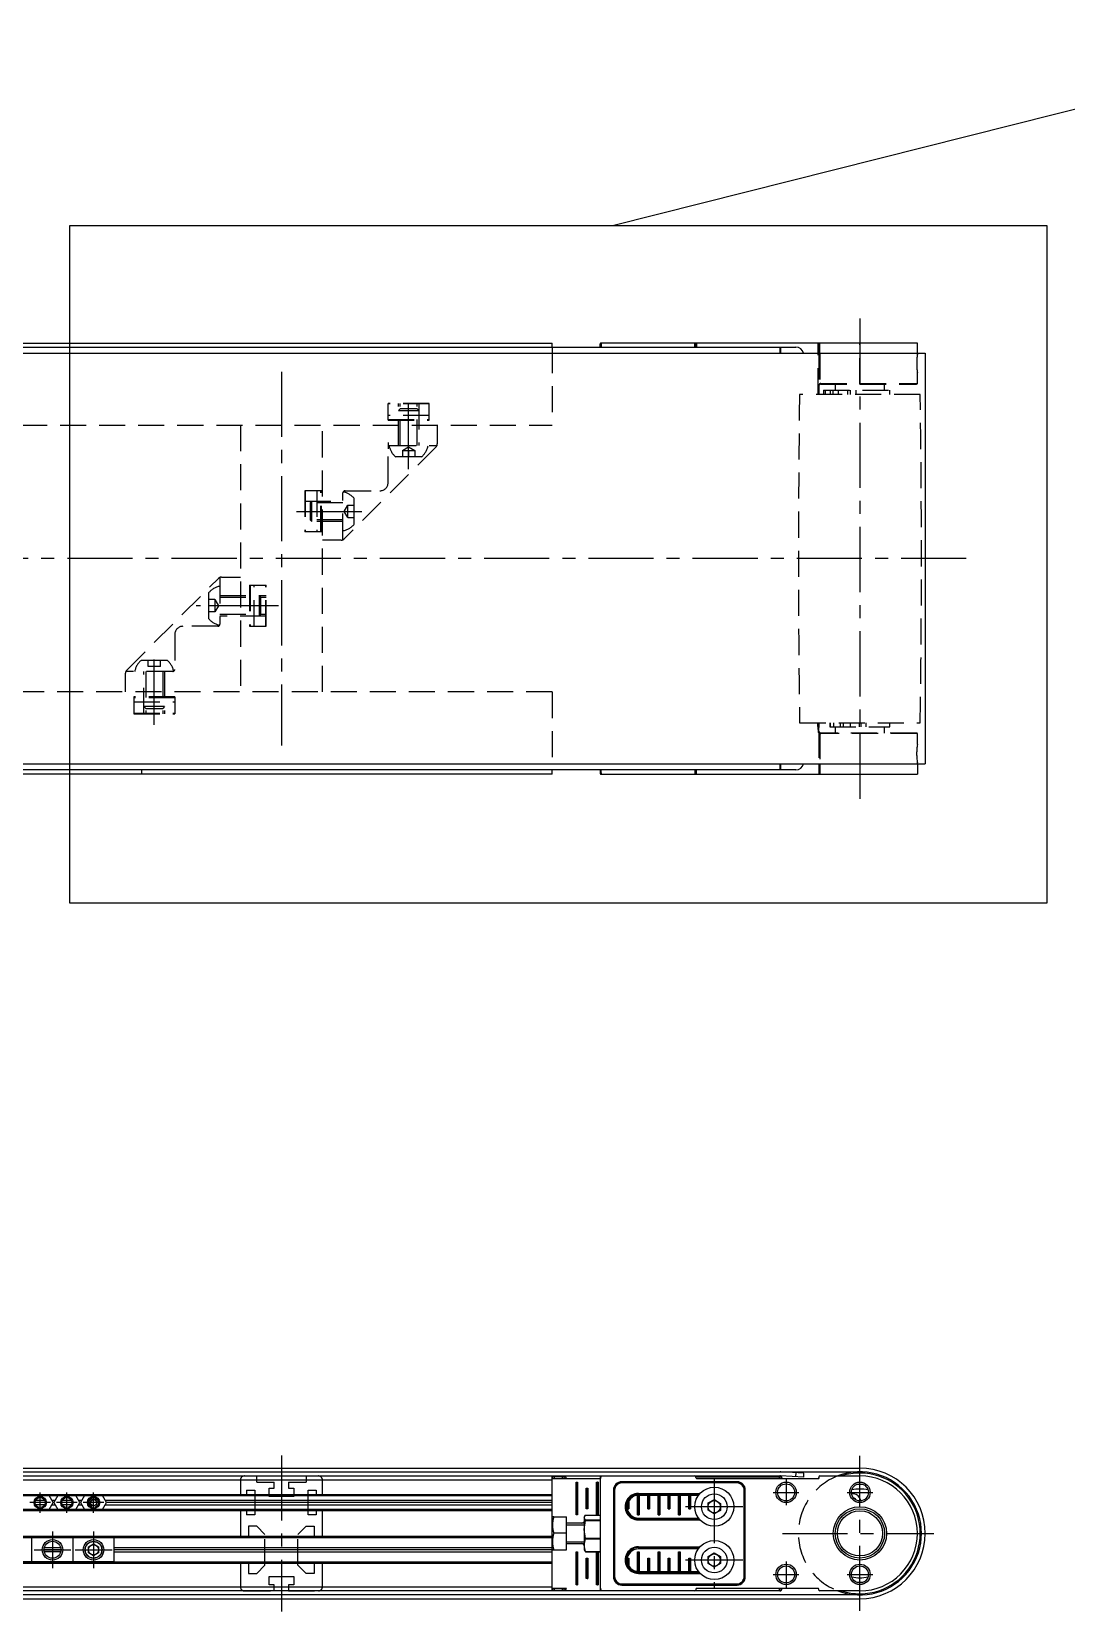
# Model space of a CAD drawing. Extents: x 0 to 1842, y -8 to 906.
# Drawn here: x 1109.3 to 1361.5, y 103 to 487.8 of the extents above; entities that cross this region are included whole.
import ezdxf

# ---------------------------------------------------------------- set-up
doc = ezdxf.new("R2010")
doc.units = 0
doc.header["$LTSCALE"] = 0.5
doc.linetypes.add('CENTER', pattern=[50.8, 31.75, -6.35, 6.35, -6.35])
doc.linetypes.add('DASHED', pattern=[19.05, 12.7, -6.35])
for name, color, linetype in [('MSM_CENTER', 1, 'CENTER'), ('MSM_CONTINUOUS', 7, 'CONTINUOUS'), ('MSM_DASHED', 4, 'DASHED'), ('MSM_NARROW', 5, 'CONTINUOUS')]:
    doc.layers.add(name, color=color, linetype=linetype)

msp = doc.modelspace()

# ---------------------------------------------------------------- linework, layer by layer
at = {"layer": 'MSM_CENTER'}
for p, q in [((1311.17, 417.96), (1311.17, 300.96)), ((1170.17, 404.96), (1170.17, 313.96)), ((1201.17, 381.21), (1201.17, 398.26)), ((1173.87, 370.96), (1190.92, 370.96)), ((1337.07, 359.46), (285.27, 359.46)), ((1169.48, 347.96), (1149.42, 347.96)), ((1139.17, 318.96), (1139.17, 337.71)), ((1170.17, 141), (1170.17, 103)), ((1311.17, 103.1), (1311.17, 140.9)), ((1275.67, 135.5), (1275.67, 108.5)), ((1293.17, 135.15), (1293.17, 128.85)), ((1111.38, 127), (1111.38, 132)), ((1117.88, 127), (1117.88, 132)), ((1124.38, 127), (1124.38, 132)), ((1290.02, 132), (1296.32, 132)), ((1308.02, 132), (1314.32, 132)), ((1113.88, 129.5), (1108.88, 129.5)), ((1120.38, 129.5), (1115.38, 129.5)), ((1126.88, 129.5), (1121.88, 129.5)), ((1282.67, 128.5), (1268.67, 128.5)), ((1114.38, 122.5), (1114.38, 113.5)), ((1124.38, 122.5), (1124.38, 113.5)), ((1292.27, 122), (1329.17, 122)), ((1109.88, 118), (1118.88, 118)), ((1119.88, 118), (1128.88, 118)), ((1282.67, 115.5), (1268.67, 115.5)), ((1290.02, 112), (1296.32, 112)), ((1293.17, 115.15), (1293.17, 108.85)), ((1308.02, 112), (1314.32, 112))]:
    msp.add_line(p, q, dxfattribs=at)
at = {"layer": 'MSM_CONTINUOUS'}
for p, q in [((297.27, 411.96), (1236.17, 411.96)), ((1236.17, 410.96), (1236.17, 411.96)), ((1270.97, 411.96), (1247.93, 411.96)), ((1325.17, 411.96), (1270.97, 411.96)), ((1270.97, 410.96), (1270.97, 411.96)), ((1271.17, 410.96), (1271.17, 411.96)), ((1271.37, 411.96), (1271.37, 410.96)), ((1300.97, 409.46), (1300.97, 411.96)), ((1301.17, 409.46), (1301.17, 411.96)), ((1301.37, 409.46), (1301.37, 411.96)), ((1325.17, 409.46), (1325.17, 411.96)), ((295.27, 409.46), (1327.07, 409.46)), ((326.47, 410.96), (1295.52, 410.96)), ((1247.84, 410.96), (1247.83, 411.65)), ((1248.07, 411.65), (1247.83, 411.65)), ((1248.07, 411.65), (1248.07, 410.96)), ((1291.75, 409.46), (1291.75, 410.96)), ((1291.86, 409.46), (1291.86, 410.96)), ((1327.07, 409.46), (1327.07, 309.46)), ((295.27, 309.46), (1327.07, 309.46)), ((1295.52, 307.96), (326.47, 307.96)), ((1136.17, 306.96), (1136.17, 307.96)), ((1236.17, 306.96), (1236.17, 307.96)), ((1247.84, 307.96), (1247.83, 307.27)), ((1248.07, 307.27), (1248.07, 307.96)), ((1270.97, 307.96), (1270.97, 306.96)), ((1271.17, 306.96), (1271.17, 307.96)), ((1271.37, 306.96), (1271.37, 307.96)), ((1291.75, 307.96), (1291.75, 309.46)), ((1291.86, 307.96), (1291.86, 309.46)), ((1301.17, 309.46), (1301.17, 306.96)), ((1301.37, 309.46), (1301.37, 306.96)), ((1325.17, 309.46), (1325.17, 306.96)), ((1236.17, 306.96), (335.17, 306.96)), ((1247.83, 307.27), (1248.07, 307.27)), ((1247.93, 306.96), (1325.17, 306.96)), ((311.17, 137.9), (1311.17, 137.9)), ((311.17, 137), (1311.17, 137)), ((334.81, 136), (1248.07, 136)), ((1236.17, 135), (335.17, 135)), ((1236.17, 108), (1236.17, 136)), ((1236.18, 135.4), (1236.17, 135.41)), ((1236.18, 135.4), (1247.83, 135.4)), ((1236.67, 135.91), (1236.68, 135.9)), ((1236.68, 135.9), (1238.66, 135.9)), ((1236.68, 135.9), (1236.68, 135.4)), ((1238.66, 135.9), (1238.68, 135.92)), ((1238.66, 135.4), (1238.66, 135.9)), ((1239.16, 135.41), (1239.66, 135.42)), ((1239.16, 135.4), (1239.16, 135.41)), ((1239.16, 135.4), (1239.16, 135.4)), ((1239.16, 135.4), (1239.16, 135.4)), ((1239.66, 135.42), (1239.66, 135.4)), ((1247.83, 135.34), (1247.83, 108.66)), ((1247.93, 108.66), (1247.93, 135.34)), ((1248.21, 136), (1291.75, 136)), ((1271.13, 135.92), (1291.59, 135.92)), ((1271.17, 135.6), (1271.17, 135.8)), ((1292.09, 135.42), (1271.28, 135.42)), ((1271.37, 135.4), (1301.17, 135.4)), ((1291.59, 135.92), (1291.67, 136)), ((1291.59, 135.4), (1291.59, 135.92)), ((1297.46, 135.7), (1291.81, 136)), ((1297.51, 136.7), (1291.86, 137)), ((1292.17, 135.5), (1292.09, 135.42)), ((1292.17, 135.5), (1292.09, 135.42)), ((1292.09, 135.42), (1292.09, 135.4)), ((1292.17, 135.5), (1292.17, 135.4)), ((1295.52, 136.81), (1295.46, 135.81)), ((1297.46, 135.7), (1297.51, 136.7)), ((1301.06, 135.42), (1301.11, 135.4)), ((1301.17, 135.8), (1301.17, 135.4)), ((1301.37, 136), (1311.17, 136)), ((335.17, 131.5), (1236.17, 131.5)), ((335.17, 131.2), (1236.17, 131.2)), ((1114.55, 129.5), (1113.57, 131.2)), ((1115.68, 131.2), (1114.7, 129.5)), ((1121.05, 129.5), (1120.07, 131.2)), ((1122.18, 131.2), (1121.2, 129.5)), ((1127.55, 129.5), (1126.57, 131.2)), ((1241.97, 126.5), (1241.97, 134.5)), ((1241.97, 134.5), (1242.37, 134.5)), ((1242.17, 134.5), (1242.17, 126.5)), ((1242.37, 134.5), (1242.37, 126.5)), ((1244.47, 133), (1244.87, 133)), ((1244.47, 128), (1244.47, 133)), ((1244.67, 133), (1244.67, 128)), ((1244.87, 133), (1244.87, 128)), ((1246.97, 134.5), (1247.37, 134.5)), ((1246.97, 126.5), (1246.97, 134.5)), ((1246.97, 134.5), (1247.17, 134.5)), ((1247.37, 134.5), (1247.17, 134.5)), ((1247.17, 134.5), (1247.17, 126.5)), ((1247.37, 134.5), (1247.37, 126.5)), ((1251.1, 132.57), (1251.17, 132.5)), ((1251.1, 132.57), (1251.1, 111.43)), ((1251.17, 132.5), (1251.37, 132.5)), ((1251.17, 132.5), (1251.17, 111.5)), ((1251.37, 132.5), (1251.37, 111.5)), ((1281.24, 134.57), (1253.1, 134.57)), ((1253.1, 134.57), (1253.17, 134.5)), ((1281.17, 134.5), (1253.17, 134.5)), ((1253.17, 134.5), (1253.17, 134.3)), ((1281.17, 134.3), (1253.17, 134.3)), ((1256.97, 126.5), (1256.97, 131.25)), ((1257.17, 131.73), (1257.17, 131.25)), ((1257.17, 131.73), (1272.18, 131.73)), ((1257.17, 131.53), (1272.01, 131.53)), ((1257.17, 131.25), (1257.17, 126.5)), ((1271.8, 131.25), (1257.17, 131.25)), ((1257.37, 131.25), (1257.37, 126.5)), ((1259.47, 128), (1259.47, 131.25)), ((1259.67, 131.25), (1259.67, 128)), ((1259.87, 131.25), (1259.87, 128)), ((1261.97, 126.5), (1261.97, 131.25)), ((1262.17, 131.25), (1262.17, 126.5)), ((1262.37, 131.25), (1262.37, 126.5)), ((1264.47, 128), (1264.47, 131.25)), ((1264.67, 131.25), (1264.67, 128)), ((1264.87, 131.25), (1264.87, 128)), ((1266.97, 126.5), (1266.97, 131.25)), ((1267.17, 131.25), (1267.17, 126.5)), ((1267.37, 131.25), (1267.37, 126.5)), ((1269.47, 128), (1269.47, 131.25)), ((1269.67, 131.25), (1269.67, 128)), ((1269.87, 131.25), (1269.87, 128)), ((1281.24, 134.57), (1281.17, 134.5)), ((1281.17, 134.5), (1281.17, 134.3)), ((1282.97, 111.5), (1282.97, 132.5)), ((1282.97, 132.5), (1283.17, 132.5)), ((1283.24, 132.57), (1283.17, 132.5)), ((1283.17, 111.5), (1283.17, 132.5)), ((1283.24, 111.43), (1283.24, 132.57)), ((1310.54, 133.97), (1311.17, 133.97)), ((1311.17, 133.97), (1311.8, 133.97)), ((1236.17, 127.8), (335.17, 127.8)), ((1236.17, 127.5), (335.17, 127.5)), ((1112.61, 129.5), (1110.15, 129.5)), ((1112.49, 130.02), (1110.26, 130.02)), ((1112.49, 128.98), (1110.26, 128.98)), ((1113.57, 127.8), (1114.55, 129.5)), ((1115, 130.02), (1114.25, 130.02)), ((1114.25, 128.98), (1115, 128.98)), ((1114.7, 129.5), (1114.55, 129.5)), ((1114.7, 129.5), (1115.68, 127.8)), ((1119.11, 129.5), (1116.65, 129.5)), ((1118.99, 130.02), (1116.76, 130.02)), ((1118.99, 128.98), (1116.76, 128.98)), ((1120.07, 127.8), (1121.05, 129.5)), ((1121.5, 130.02), (1120.75, 130.02)), ((1120.75, 128.98), (1121.5, 128.98)), ((1121.2, 129.5), (1121.05, 129.5)), ((1121.2, 129.5), (1122.18, 127.8)), ((1123.51, 129.47), (1123.91, 130.23)), ((1123.97, 128.73), (1123.51, 129.47)), ((1123.91, 130.23), (1124.78, 130.27)), ((1124.84, 128.77), (1123.97, 128.73)), ((1124.78, 130.27), (1125.24, 129.53)), ((1125.24, 129.53), (1124.84, 128.77)), ((1126.57, 127.8), (1127.55, 129.5)), ((1236.17, 130.02), (1127.25, 130.02)), ((1127.25, 128.98), (1236.17, 128.98)), ((1236.17, 129.5), (1127.55, 129.5)), ((1244.87, 128), (1244.47, 128)), ((1254.47, 128), (1254.47, 129.04)), ((1254.87, 128), (1254.47, 128)), ((1254.47, 128), (1254.67, 128)), ((1254.67, 129.65), (1254.67, 128)), ((1254.67, 128), (1254.87, 128)), ((1254.87, 130.01), (1254.87, 128)), ((1259.87, 128), (1259.47, 128)), ((1259.47, 128), (1259.67, 128)), ((1259.67, 128), (1259.87, 128)), ((1264.87, 128), (1264.47, 128)), ((1264.47, 128), (1264.67, 128)), ((1264.67, 128), (1264.87, 128)), ((1269.87, 128), (1269.47, 128)), ((1269.47, 128), (1269.67, 128)), ((1269.67, 128), (1269.87, 128)), ((1274.15, 127.68), (1274.19, 129.41)), ((1275.62, 126.77), (1274.15, 127.68)), ((1274.19, 129.41), (1275.72, 130.23)), ((1277.15, 127.59), (1275.62, 126.77)), ((1275.72, 130.23), (1277.19, 129.32)), ((1277.19, 129.32), (1277.15, 127.59)), ((1310.21, 130.26), (1310.24, 130.15)), ((1311.49, 129.96), (1311.09, 130.72)), ((1236.23, 126), (1236.17, 125.9)), ((1236.58, 126.01), (1236.23, 126)), ((1236.23, 126), (1236.57, 125.99)), ((1236.58, 126.01), (1239.67, 126.01)), ((1239.67, 117.99), (1239.67, 126.01)), ((1243.92, 124.5), (1239.67, 124.5)), ((1242.37, 126.5), (1241.97, 126.5)), ((1243.43, 124.5), (1243.92, 124.78)), ((1244.19, 126.47), (1243.92, 126)), ((1243.92, 125.85), (1244.27, 126.47)), ((1243.92, 126), (1243.92, 118)), ((1244.27, 125.22), (1243.92, 125.85)), ((1243.92, 122.97), (1244.27, 125.17)), ((1244.19, 126.47), (1247.83, 126.47)), ((1244.27, 125.22), (1244.27, 125.17)), ((1247.83, 125.22), (1244.27, 125.22)), ((1244.27, 125.17), (1247.83, 125.17)), ((1247.37, 126.5), (1246.97, 126.5)), ((1246.97, 126.5), (1247.17, 126.5)), ((1247.17, 126.5), (1247.37, 126.5)), ((1257.37, 126.5), (1256.97, 126.5)), ((1256.97, 126.5), (1257.17, 126.5)), ((1257.17, 126.5), (1257.37, 126.5)), ((1257.17, 125.75), (1271.8, 125.75)), ((1257.17, 125.75), (1257.17, 125.27)), ((1257.17, 125.47), (1272.01, 125.47)), ((1257.17, 125.27), (1272.18, 125.27)), ((1262.37, 126.5), (1261.97, 126.5)), ((1261.97, 126.5), (1262.17, 126.5)), ((1262.17, 126.5), (1262.37, 126.5)), ((1267.37, 126.5), (1266.97, 126.5)), ((1266.97, 126.5), (1267.17, 126.5)), ((1267.17, 126.5), (1267.37, 126.5)), ((335.17, 121.3), (1236.17, 121.3)), ((335.17, 121), (1236.17, 121)), ((1129.38, 120.9), (1089.38, 120.9)), ((1109.38, 115), (1109.38, 121)), ((1119.38, 115), (1119.38, 121)), ((1123.13, 118.72), (1124.38, 119.44)), ((1124.38, 119.44), (1125.63, 118.72)), ((1129.38, 115), (1129.38, 121)), ((1239.67, 122.03), (1236.58, 122.03)), ((1239.67, 119.5), (1243.92, 119.5)), ((1243.92, 119.22), (1243.43, 119.5)), ((1244.27, 120.77), (1243.92, 122.97)), ((1243.92, 119.13), (1244.27, 120.7)), ((1247.83, 120.77), (1244.27, 120.77)), ((1244.27, 120.77), (1244.27, 120.7)), ((1244.27, 120.7), (1247.83, 120.7)), ((1116.44, 118), (1112.31, 118)), ((1116.38, 118.52), (1112.38, 118.52)), ((1116.38, 117.48), (1112.38, 117.48)), ((1123.13, 117.28), (1123.13, 118.72)), ((1124.38, 116.56), (1123.13, 117.28)), ((1125.63, 117.28), (1124.38, 116.56)), ((1125.63, 118.72), (1125.63, 117.28)), ((1236.17, 118.52), (1129.38, 118.52)), ((1236.17, 118), (1129.38, 118)), ((1129.38, 117.48), (1236.17, 117.48)), ((1236.17, 118.1), (1236.23, 118)), ((1236.23, 118), (1236.58, 118.01)), ((1236.58, 117.99), (1236.23, 118)), ((1236.58, 118.01), (1239.67, 118.01)), ((1236.58, 117.99), (1239.67, 117.99)), ((1241.97, 117.5), (1242.37, 117.5)), ((1241.97, 109.5), (1241.97, 117.5)), ((1241.97, 117.5), (1242.17, 117.5)), ((1242.17, 117.5), (1242.17, 109.5)), ((1242.17, 117.5), (1242.37, 117.5)), ((1242.37, 117.5), (1242.37, 109.5)), ((1244.27, 117.55), (1243.92, 119.13)), ((1243.92, 118), (1244.01, 117.84)), ((1243.92, 118), (1244.27, 117.53)), ((1244.09, 117.85), (1244.27, 117.53)), ((1244.27, 117.55), (1244.27, 117.53)), ((1247.83, 117.55), (1244.27, 117.55)), ((1244.27, 117.53), (1247.83, 117.53)), ((1244.47, 116), (1244.87, 116)), ((1244.47, 111), (1244.47, 116)), ((1244.47, 116), (1244.67, 116)), ((1244.67, 116), (1244.87, 116)), ((1244.67, 116), (1244.67, 111)), ((1244.87, 116), (1244.87, 111)), ((1246.97, 109.5), (1246.97, 117.5)), ((1246.97, 117.5), (1247.37, 117.5)), ((1246.97, 117.5), (1247.17, 117.5)), ((1247.17, 117.5), (1247.37, 117.5)), ((1247.17, 117.5), (1247.17, 109.5)), ((1247.37, 117.5), (1247.37, 109.5)), ((1254.47, 116), (1254.87, 116)), ((1254.47, 116), (1254.67, 116)), ((1254.47, 114.96), (1254.47, 116)), ((1254.67, 116), (1254.67, 114.35)), ((1254.67, 116), (1254.87, 116)), ((1254.87, 116), (1254.87, 113.99)), ((1256.97, 112.75), (1256.97, 117.5)), ((1256.97, 117.5), (1257.37, 117.5)), ((1256.97, 117.5), (1257.17, 117.5)), ((1257.17, 118.73), (1257.17, 118.25)), ((1257.17, 118.73), (1272.18, 118.73)), ((1257.17, 118.53), (1272.01, 118.53)), ((1271.8, 118.25), (1257.17, 118.25)), ((1257.17, 117.5), (1257.17, 112.75)), ((1257.17, 117.5), (1257.37, 117.5)), ((1257.37, 117.5), (1257.37, 112.75)), ((1259.47, 116), (1259.87, 116)), ((1259.47, 112.75), (1259.47, 116)), ((1259.47, 116), (1259.67, 116)), ((1259.67, 116), (1259.87, 116)), ((1259.67, 116), (1259.67, 112.75)), ((1259.87, 116), (1259.87, 112.75)), ((1261.97, 117.5), (1262.17, 117.5)), ((1261.97, 117.5), (1262.37, 117.5)), ((1261.97, 112.75), (1261.97, 117.5)), ((1262.17, 117.5), (1262.17, 112.75)), ((1262.17, 117.5), (1262.37, 117.5)), ((1262.37, 117.5), (1262.37, 112.75)), ((1264.47, 112.75), (1264.47, 116)), ((1264.47, 116), (1264.67, 116)), ((1264.47, 116), (1264.87, 116)), ((1264.67, 116), (1264.67, 112.75)), ((1264.67, 116), (1264.87, 116)), ((1264.87, 116), (1264.87, 112.75)), ((1266.97, 112.75), (1266.97, 117.5)), ((1266.97, 117.5), (1267.17, 117.5)), ((1266.97, 117.5), (1267.37, 117.5)), ((1267.17, 117.5), (1267.17, 112.75)), ((1267.17, 117.5), (1267.37, 117.5)), ((1267.37, 117.5), (1267.37, 112.75)), ((1269.47, 116), (1269.87, 116)), ((1269.47, 112.75), (1269.47, 116)), ((1269.47, 116), (1269.67, 116)), ((1269.67, 116), (1269.67, 112.75)), ((1269.67, 116), (1269.87, 116)), ((1269.87, 116), (1269.87, 112.75)), ((1274.17, 116.37), (1275.67, 117.23)), ((1274.17, 114.63), (1274.17, 116.37)), ((1275.67, 117.23), (1277.17, 116.37)), ((1277.17, 116.37), (1277.17, 114.63)), ((1236.17, 115), (335.17, 115)), ((1236.17, 114.7), (335.17, 114.7)), ((1129.38, 115.1), (1089.38, 115.1)), ((1257.17, 112.27), (1257.17, 112.75)), ((1257.17, 112.75), (1271.8, 112.75)), ((1257.17, 112.47), (1272.01, 112.47)), ((1257.17, 112.27), (1272.18, 112.27)), ((1275.67, 113.77), (1274.17, 114.63)), ((1277.17, 114.63), (1275.67, 113.77)), ((1291.67, 108), (332.37, 108)), ((335.17, 109), (1236.17, 109)), ((1236.17, 108.59), (1236.18, 108.6)), ((1239.66, 108.6), (1236.18, 108.6)), ((1236.68, 108.1), (1236.67, 108.09)), ((1236.68, 108.6), (1236.68, 108.1)), ((1238.66, 108.1), (1236.68, 108.1)), ((1238.66, 108.1), (1238.66, 108.6)), ((1238.68, 108.08), (1238.66, 108.1)), ((1239.16, 108.6), (1239.16, 108.6)), ((1239.16, 108.6), (1239.16, 108.6)), ((1239.16, 108.59), (1239.16, 108.6)), ((1239.16, 108.59), (1239.66, 108.58)), ((1239.66, 108.6), (1239.66, 108.58)), ((1242.37, 109.5), (1241.97, 109.5)), ((1242.17, 109.5), (1241.97, 109.5)), ((1242.17, 109.5), (1242.37, 109.5)), ((1244.67, 111), (1244.47, 111)), ((1244.87, 111), (1244.47, 111)), ((1244.67, 111), (1244.87, 111)), ((1247.37, 109.5), (1246.97, 109.5)), ((1247.17, 109.5), (1246.97, 109.5)), ((1247.17, 109.5), (1247.37, 109.5)), ((1247.83, 108.66), (1247.93, 108.66)), ((1251.1, 111.43), (1251.17, 111.5)), ((1251.17, 111.5), (1251.37, 111.5)), ((1253.1, 109.43), (1253.17, 109.5)), ((1253.1, 109.43), (1281.24, 109.43)), ((1253.17, 109.7), (1253.17, 109.5)), ((1253.17, 109.7), (1281.17, 109.7)), ((1253.17, 109.5), (1281.17, 109.5)), ((1271.17, 108.4), (1271.17, 108.2)), ((1300.97, 108.6), (1271.37, 108.6)), ((1281.17, 109.7), (1281.17, 109.5)), ((1281.17, 109.5), (1281.24, 109.43)), ((1282.97, 111.5), (1283.17, 111.5)), ((1283.24, 111.43), (1283.17, 111.5)), ((1291.59, 108.58), (1292.09, 108.58)), ((1291.59, 108.08), (1291.59, 108.58)), ((1291.67, 108), (1291.59, 108.08)), ((1292.09, 108.58), (1292.17, 108.5)), ((1292.17, 108.6), (1292.17, 108.5)), ((1301.17, 108.2), (1301.17, 108.4)), ((1311.17, 108), (1301.37, 108)), ((1310.54, 110.03), (1311.8, 110.03)), ((1311.17, 107), (311.17, 107)), ((311.17, 106.1), (1311.17, 106.1))]:
    msp.add_line(p, q, dxfattribs=at)
for centre, radius in [((1124.38, 129.5), 1.5), ((1275.67, 128.5), 4.75), ((1275.67, 128.5), 3.13), ((1293.17, 132), 2.07), ((1311.17, 132), 2.07), ((1111.38, 129.5), 1.23), ((1117.88, 129.5), 1.23), ((1124.38, 129.5), 1.19), ((1124.38, 129.5), 0.75), ((1275.67, 128.5), 1.5), ((1311.17, 122), 6.5), ((1311.17, 122), 6), ((1311.17, 122), 5.5), ((1114.38, 118), 2.07), ((1124.38, 118), 2.5), ((1124.38, 118), 2.01), ((1275.67, 115.5), 4.75), ((1124.38, 118), 1.25), ((1275.67, 115.5), 3.12), ((1275.67, 115.5), 1.5), ((1293.17, 112), 2.07), ((1311.17, 112), 2.07)]:
    msp.add_circle(centre, radius, dxfattribs=at)
for centre, radius, start, end in [((1248.33, 411.66), 0.5, 143.1175, 181.4553), ((1248.47, 411.66), 0.404, 131.0562, 181.1329), ((1295.51, 408.96), 2, 14.4237, 89.9303), ((1295.51, 309.96), 2, 270.0694, 345.5764), ((1248.33, 307.26), 0.5, 178.9862, 216.8852), ((1248.47, 307.27), 0.404, 178.8636, 228.9467), ((1236.67, 135.41), 0.5, 90.0234, 179.9789), ((1236.68, 135.4), 0.5, 90.0223, 179.9765), ((1238.66, 135.4), 0.5, 0.0235, 89.9777), ((1238.65, 135.41), 0.509, 0.0108, 87.0086), ((1238.74, 134.83), 1.1, 32.8282, 93.2378), ((1248.83, 135.34), 1, 138.9892, 179.9859), ((1248.82, 135.35), 0.895, 133.0624, 180.1301), ((1270.97, 135.8), 0.2, 0, 90), ((1271.37, 135.6), 0.2, 180, 270), ((1291.59, 135.42), 0.5, 0.0201, 89.9811), ((1291.67, 135.5), 0.5, 0.0037, 88.9134), ((1291.75, 135), 2, 87, 90), ((1291.75, 135), 1, 87, 90), ((1300.96, 135.6), 0.205, 280.3588, 359.4522), ((1301.37, 135.8), 0.2, 90, 180), ((1311.17, 122), 15, 248.9605, 111.0394), ((1311.17, 122), 14.7, 252.2472, 107.7528), ((1311.17, 122), 15.9, 270, 90), ((1311.17, 122), 14, 270, 90), ((1253.1, 132.57), 2, 89.9964, 180.0036), ((1253.17, 132.5), 2, 90.0001, 179.9996), ((1253.17, 132.5), 1.8, 89.9956, 180.0042), ((1257.17, 128.5), 3.23, 89.9998, 270.0002), ((1257.17, 128.5), 3.03, 90, 270), ((1257.17, 128.5), 2.75, 90, 270), ((1281.17, 132.5), 2, 0.0006, 89.9997), ((1281.17, 132.5), 1.8, 359.9958, 90.0044), ((1281.24, 132.57), 2, 359.9968, 90.0034), ((1309.58, 129.94), 1.7, 27.435, 104.9479), ((1311.17, 122), 10.8, 79.4774, 100.5226), ((1311.17, 63.25), 70.66, 89.362, 90.638), ((1309.54, 129.91), 0.75, 27.435, 85.8742), ((1241.98, 124.02), 5.75, 159.7297, 200.2703), ((1242.14, 120.01), 5.91, 160.0003, 199.9997), ((1257.17, 115.5), 3.23, 89.9998, 270.0002), ((1257.17, 115.5), 3.03, 90, 270), ((1257.17, 115.5), 2.75, 90, 270), ((1236.67, 108.59), 0.5, 180.0211, 269.9766), ((1236.68, 108.6), 0.5, 180.0235, 269.9777), ((1238.66, 108.6), 0.5, 270.0223, 359.9765), ((1238.63, 108.61), 0.535, 275.5655, 357.4152), ((1238.81, 109.04), 0.97, 262.3227, 331.6113), ((1248.83, 108.66), 1, 180.0141, 221.0108), ((1248.82, 108.65), 0.895, 179.8732, 226.9343), ((1253.1, 111.43), 2, 179.9964, 270.0036), ((1253.1, 111.43), 2, 179.9964, 270.0036), ((1253.17, 111.5), 2, 180.0004, 269.9999), ((1253.17, 111.5), 1.8, 179.9958, 270.0044), ((1270.97, 108.2), 0.2, 270, 0), ((1271.37, 108.4), 0.2, 90, 180), ((1281.17, 111.5), 2, 270.0001, 359.9996), ((1281.17, 111.5), 1.8, 269.9956, 0.0042), ((1281.24, 111.43), 2, 269.9966, 0.0032), ((1281.24, 111.43), 2, 269.9964, 0.0036), ((1291.59, 108.58), 0.5, 270.0189, 359.9799), ((1291.67, 108.5), 0.5, 269.9964, 0.0036), ((1291.67, 108.5), 0.5, 269.9972, 0.0018), ((1300.97, 108.4), 0.2, 0, 90), ((1301.37, 108.2), 0.2, 180, 270), ((1311.17, 122), 10.8, 259.4774, 280.5226), ((1311.17, 180.75), 70.66, 269.362, 270.638)]:
    msp.add_arc(centre, radius, start, end, dxfattribs=at)
at = {"layer": 'MSM_DASHED'}
for p, q in [((1311.17, 401.96), (1311.17, 411.96)), ((1236.17, 410.96), (1236.17, 391.96)), ((1300.97, 399.46), (1300.97, 409.46)), ((1301.17, 409.46), (1301.17, 399.46)), ((1301.37, 409.46), (1301.37, 402)), ((1325.17, 409.16), (1325.17, 409.46)), ((1325.17, 402.08), (1325.17, 404.79)), ((1301.16, 401.47), (1301.13, 399.46)), ((1301.66, 402.08), (1301.66, 401.96)), ((1301.66, 402.08), (1325.17, 402.08)), ((1301.66, 401.96), (1324.85, 401.96)), ((1302.29, 400.46), (1318.49, 400.46)), ((1302.29, 400.46), (1302.29, 399.46)), ((1302.75, 399.46), (1302.75, 400.46)), ((1304, 399.46), (1304, 400.46)), ((1304.62, 399.46), (1304.62, 400.46)), ((1305.17, 401.96), (1305.17, 400.46)), ((1305.86, 400.46), (1305.86, 399.46)), ((1308.26, 399.46), (1308.26, 400.46)), ((1308.79, 400.46), (1308.79, 399.46)), ((1310.19, 400.46), (1310.19, 399.46)), ((1317.17, 400.46), (1317.17, 401.96)), ((1318.49, 399.46), (1318.49, 400.46)), ((1206.17, 397.26), (1196.17, 397.26)), ((1196.17, 393.16), (1196.17, 397.26)), ((1206.17, 397.13), (1196.17, 397.13)), ((1198.67, 386.96), (1198.67, 397.26)), ((1199.1, 386.96), (1199.1, 397.26)), ((1203.24, 386.96), (1203.24, 397.26)), ((1203.67, 397.26), (1203.67, 386.96)), ((1206.17, 393.16), (1206.17, 397.26)), ((1325.87, 399.46), (1296.47, 399.46)), ((1206.17, 394.32), (1196.17, 394.32)), ((1196.17, 393.36), (1206.17, 393.36)), ((1196.17, 393.16), (1206.17, 393.16)), ((1198.67, 395.53), (1199.1, 395.96)), ((1198.67, 395.53), (1203.67, 395.53)), ((1203.24, 395.96), (1199.1, 395.96)), ((1203.24, 395.96), (1203.67, 395.53)), ((335.17, 391.96), (1236.17, 391.96)), ((1160.17, 391.96), (1160.17, 326.96)), ((1180.17, 326.96), (1180.17, 391.96)), ((1208.17, 391.96), (1208.17, 387.38)), ((1207.88, 386.67), (1185.46, 364.26)), ((1196.17, 387.77), (1196.17, 386.21)), ((1196.17, 377.96), (1196.17, 386.46)), ((1196.67, 386.96), (1208.08, 386.96)), ((1199.67, 385.77), (1201.17, 386.64)), ((1199.67, 385.77), (1199.67, 384.21)), ((1199.67, 385.77), (1202.67, 385.77)), ((1201.17, 386.64), (1202.67, 385.77)), ((1201.17, 385.77), (1201.17, 384.21)), ((1202.67, 385.77), (1202.67, 384.21)), ((1204.29, 384.21), (1198.04, 384.21)), ((1175.87, 375.96), (1175.87, 365.96)), ((1179.97, 375.96), (1175.87, 375.96)), ((1175.87, 373.46), (1185.17, 373.46)), ((1176, 375.96), (1176, 365.96)), ((1177.17, 373.03), (1177.6, 373.46)), ((1177.6, 368.46), (1177.6, 373.46)), ((1178.81, 375.96), (1178.81, 365.96)), ((1179.77, 365.96), (1179.77, 375.96)), ((1179.97, 365.96), (1179.97, 375.96)), ((1185.17, 364.05), (1185.17, 375.46)), ((1185.67, 375.96), (1194.17, 375.96)), ((1187.92, 367.84), (1187.92, 374.09)), ((1185.17, 373.03), (1175.87, 373.03)), ((1177.17, 373.03), (1177.17, 368.9)), ((1185.49, 370.96), (1186.36, 372.46)), ((1186.36, 369.46), (1185.49, 370.96)), ((1186.36, 372.46), (1187.92, 372.46)), ((1186.36, 369.46), (1186.36, 372.46)), ((1186.36, 370.96), (1187.92, 370.96)), ((1186.36, 369.46), (1187.92, 369.46)), ((1185.17, 368.9), (1175.87, 368.9)), ((1185.17, 368.46), (1175.87, 368.46)), ((1179.97, 365.96), (1175.87, 365.96)), ((1177.6, 368.46), (1177.17, 368.9)), ((1184.76, 363.96), (1180.17, 363.96)), ((1132.46, 332.26), (1154.88, 354.67)), ((1155.17, 354.87), (1155.17, 343.46)), ((1155.58, 354.96), (1160.17, 354.96)), ((1152.42, 351.09), (1152.42, 344.84)), ((1155.17, 350.46), (1166.47, 350.46)), ((1162.37, 352.96), (1162.37, 342.96)), ((1162.37, 352.96), (1166.47, 352.96)), ((1162.57, 352.96), (1162.57, 342.96)), ((1163.53, 342.96), (1163.53, 352.96)), ((1164.74, 350.46), (1164.74, 345.46)), ((1164.74, 350.46), (1165.17, 350.03)), ((1166.34, 342.96), (1166.34, 352.96)), ((1166.47, 342.96), (1166.47, 352.96)), ((1153.98, 349.46), (1152.42, 349.46)), ((1153.98, 347.96), (1152.42, 347.96)), ((1153.98, 346.46), (1152.42, 346.46)), ((1153.98, 349.46), (1154.85, 347.96)), ((1153.98, 349.46), (1153.98, 346.46)), ((1154.85, 347.96), (1153.98, 346.46)), ((1155.17, 350.03), (1166.47, 350.03)), ((1165.17, 345.9), (1165.17, 350.03)), ((1154.67, 342.96), (1146.17, 342.96)), ((1155.17, 345.9), (1166.47, 345.9)), ((1166.47, 345.46), (1155.17, 345.46)), ((1162.37, 342.96), (1166.47, 342.96)), ((1165.17, 345.9), (1164.74, 345.46)), ((1144.17, 340.96), (1144.17, 332.46)), ((1132.17, 326.96), (1132.17, 331.55)), ((1143.67, 331.96), (1132.26, 331.96)), ((1136.04, 334.71), (1142.29, 334.71)), ((1136.67, 321.66), (1136.67, 331.96)), ((1137.1, 331.96), (1137.1, 321.66)), ((1137.67, 333.15), (1137.67, 334.71)), ((1140.67, 333.15), (1137.67, 333.15)), ((1139.17, 333.15), (1139.17, 334.71)), ((1140.67, 333.15), (1140.67, 334.71)), ((1141.24, 331.96), (1141.24, 321.66)), ((1141.67, 331.96), (1141.67, 321.66)), ((1236.17, 326.96), (335.17, 326.96)), ((1144.17, 325.76), (1134.17, 325.76)), ((1134.17, 325.76), (1134.17, 321.66)), ((1144.17, 325.56), (1134.17, 325.56)), ((1134.17, 324.6), (1144.17, 324.6)), ((1141.67, 323.4), (1136.67, 323.4)), ((1137.1, 322.96), (1136.67, 323.4)), ((1141.67, 323.4), (1141.24, 322.96)), ((1144.17, 325.76), (1144.17, 321.66)), ((1236.17, 326.96), (1236.17, 307.96)), ((1134.17, 321.79), (1144.17, 321.79)), ((1134.17, 321.66), (1144.17, 321.66)), ((1137.1, 322.96), (1141.24, 322.96)), ((1296.47, 319.46), (1325.87, 319.46)), ((1300.86, 319.46), (1300.87, 318.92)), ((1301.07, 318.93), (1301.05, 319.46)), ((1301.13, 319.46), (1301.14, 318.93)), ((1303.84, 319.46), (1303.84, 318.46)), ((1303.89, 319.46), (1303.89, 318.46)), ((1304.81, 318.46), (1304.81, 319.46)), ((1306.4, 318.46), (1306.4, 319.46)), ((1307.2, 318.46), (1307.2, 319.46)), ((1308.8, 319.46), (1308.8, 318.46)), ((1311.09, 318.46), (1311.09, 319.46)), ((1311.43, 319.46), (1311.43, 318.46)), ((1312.61, 319.46), (1312.61, 318.46)), ((1318.49, 318.46), (1318.49, 319.46)), ((1300.87, 318.92), (1301.07, 318.93)), ((1300.87, 318.92), (1300.95, 318.1)), ((1300.95, 318.1), (1301.15, 318.1)), ((1300.95, 318.1), (1300.96, 317.45)), ((1300.96, 317.45), (1301.15, 317.45)), ((1301.15, 318.1), (1301.03, 318.93)), ((1301.16, 317.45), (1301.15, 318.1)), ((1301.17, 317.3), (1301.17, 309.46)), ((1301.37, 316.92), (1301.37, 309.46)), ((1301.37, 316.92), (1301.66, 316.85)), ((1324.85, 316.96), (1301.66, 316.96)), ((1301.66, 316.85), (1301.66, 316.95)), ((1325.17, 316.85), (1301.66, 316.85)), ((1303.84, 318.46), (1318.49, 318.46)), ((1305.17, 318.46), (1305.17, 316.96)), ((1311.17, 316.96), (1311.17, 306.96)), ((1317.17, 316.96), (1317.17, 318.46)), ((1325.17, 314.14), (1325.17, 316.85)), ((1325.17, 309.46), (1325.17, 309.76)), ((1160.17, 135), (1160.17, 131.25)), ((1161.17, 136), (1164.17, 136)), ((1164.17, 134.5), (1164.17, 136)), ((1176.17, 136), (1176.17, 134.5)), ((1176.17, 136), (1179.17, 136)), ((1180.17, 131.25), (1180.17, 135)), ((1161.67, 131.25), (1160.17, 131.25)), ((1161.67, 132.5), (1163.67, 132.5)), ((1161.67, 132.5), (1161.67, 131.25)), ((1163.67, 132.5), (1163.67, 126.5)), ((1164.17, 134.5), (1168.42, 134.5)), ((1167.17, 133), (1168.42, 133)), ((1167.17, 131), (1167.17, 133)), ((1173.17, 131), (1167.17, 131)), ((1168.42, 133), (1168.42, 134.5)), ((1171.92, 134.5), (1171.92, 133)), ((1171.92, 134.5), (1176.17, 134.5)), ((1171.92, 133), (1173.17, 133)), ((1173.17, 133), (1173.17, 131)), ((1176.67, 132.5), (1178.67, 132.5)), ((1176.67, 126.5), (1176.67, 132.5)), ((1178.67, 132.5), (1178.67, 131.25)), ((1178.67, 131.25), (1180.17, 131.25)), ((1160.17, 127.75), (1160.17, 121)), ((1160.17, 127.75), (1161.67, 127.75)), ((1161.67, 127.75), (1161.67, 126.5)), ((1178.67, 127.75), (1178.67, 126.5)), ((1180.17, 127.75), (1178.67, 127.75)), ((1180.17, 121), (1180.17, 127.75)), ((1163.67, 126.5), (1161.67, 126.5)), ((1162.17, 123.75), (1162.17, 121)), ((1164.17, 123.75), (1162.17, 123.75)), ((1166.17, 121.75), (1164.17, 123.75)), ((1174.17, 121.75), (1176.17, 123.75)), ((1176.17, 123.75), (1178.17, 123.75)), ((1178.67, 126.5), (1176.67, 126.5)), ((1178.17, 123.75), (1178.17, 121)), ((1162.17, 121), (1160.17, 121)), ((1166.17, 114.25), (1166.17, 121.75)), ((1174.17, 114.25), (1174.17, 121.75)), ((1178.17, 121), (1180.17, 121)), ((1160.17, 115), (1160.17, 109)), ((1162.17, 115), (1160.17, 115)), ((1162.17, 115), (1162.17, 112.25)), ((1162.17, 112.25), (1164.17, 112.25)), ((1164.17, 112.25), (1166.17, 114.25)), ((1176.17, 112.25), (1174.17, 114.25)), ((1178.17, 112.25), (1176.17, 112.25)), ((1178.17, 115), (1178.17, 112.25)), ((1178.17, 115), (1180.17, 115)), ((1180.17, 109), (1180.17, 115)), ((1161.17, 108), (1168.42, 108)), ((1167.17, 111.5), (1173.17, 111.5)), ((1167.17, 109.5), (1167.17, 111.5)), ((1168.42, 109.5), (1167.17, 109.5)), ((1168.42, 108), (1168.42, 109.5)), ((1171.92, 109.5), (1171.92, 108)), ((1173.17, 109.5), (1171.92, 109.5)), ((1171.92, 108), (1179.17, 108)), ((1173.17, 111.5), (1173.17, 109.5))]:
    msp.add_line(p, q, dxfattribs=at)
for centre, radius, start, end in [((1339.05, 406.96), 14.05, 170.9924, 188.8967), ((1301.66, 401.46), 0.5, 89.9689, 179.0298), ((1301.62, 401.63), 0.45, 84.4293, 186.3128), ((1324.85, 402.46), 0.5, 270, 309.3159), ((3962.99, 359.46), 2666.82, 179.14058, 180.85942), ((-1340.65, 359.46), 2666.82, 359.14058, 0.85942), ((1196.67, 386.46), 0.5, 90, 180), ((1201.08, 387.86), 4.75, 191.6126, 230.2269), ((1201.26, 387.86), 4.75, 309.7731, 349.0684), ((1207.17, 387.38), 1, 315, 0), ((1194.17, 377.96), 2, 270, 0), ((1185.67, 375.46), 0.5, 90, 180), ((1184.27, 371.05), 4.75, 39.7731, 78.3763), ((1184.27, 370.88), 4.75, 280.9316, 320.2269), ((1184.76, 364.96), 1, 270, 315), ((1155.58, 353.96), 1, 90, 135), ((1156.07, 348.05), 4.75, 100.9316, 140.2269), ((1146.17, 340.96), 2, 90, 180), ((1156.07, 347.88), 4.75, 219.7731, 258.3763), ((1154.67, 343.46), 0.5, 270, 0), ((1133.17, 331.55), 1, 135, 180), ((1139.08, 331.06), 4.75, 129.7731, 169.0684), ((1139.26, 331.06), 4.75, 11.6126, 50.2269), ((1143.67, 332.46), 0.5, 270, 0), ((1301.66, 317.46), 0.7, 180.9961, 225.4244), ((12827.74, 519.71), 11528.36, 180.997936, 181.001163), ((1301.66, 317.46), 0.5, 181, 190.6739), ((1301.66, 317.46), 0.5, 190.6403, 270.035), ((1301.67, 317.32), 0.496, 182.0124, 233.3768), ((1324.85, 316.46), 0.5, 50.6841, 90), ((1338.87, 311.95), 13.88, 170.9316, 189.0668), ((1161.17, 135), 1, 90, 180), ((1179.17, 135), 1, 0, 90), ((1311.17, 122), 15, 111.0395, 248.9605), ((1161.17, 109), 1, 180, 270), ((1179.17, 109), 1, 270, 0)]:
    msp.add_arc(centre, radius, start, end, dxfattribs=at)
at = {"layer": 'MSM_NARROW'}
for p, q in [((1250.83, 440.57), (1588.26, 525.57)), ((1118.57, 440.57), (1356.71, 440.57)), ((1118.57, 275.48), (1118.57, 440.57)), ((1356.71, 440.57), (1356.71, 275.48)), ((1356.71, 275.48), (1118.57, 275.48)), ((1239.67, 124.07), (1243.92, 124.07)), ((1239.67, 119.93), (1243.92, 119.93))]:
    msp.add_line(p, q, dxfattribs=at)
for centre, radius in [((1111.38, 129.5), 1.5), ((1117.88, 129.5), 1.5), ((1293.17, 132), 2.5), ((1311.17, 132), 2.5), ((1124.38, 129.5), 1.23), ((1114.38, 118), 2.5), ((1124.38, 118), 2.07), ((1293.17, 112), 2.5), ((1311.17, 112), 2.5)]:
    msp.add_circle(centre, radius, dxfattribs=at)

doc.saveas('drawing.dxf')
